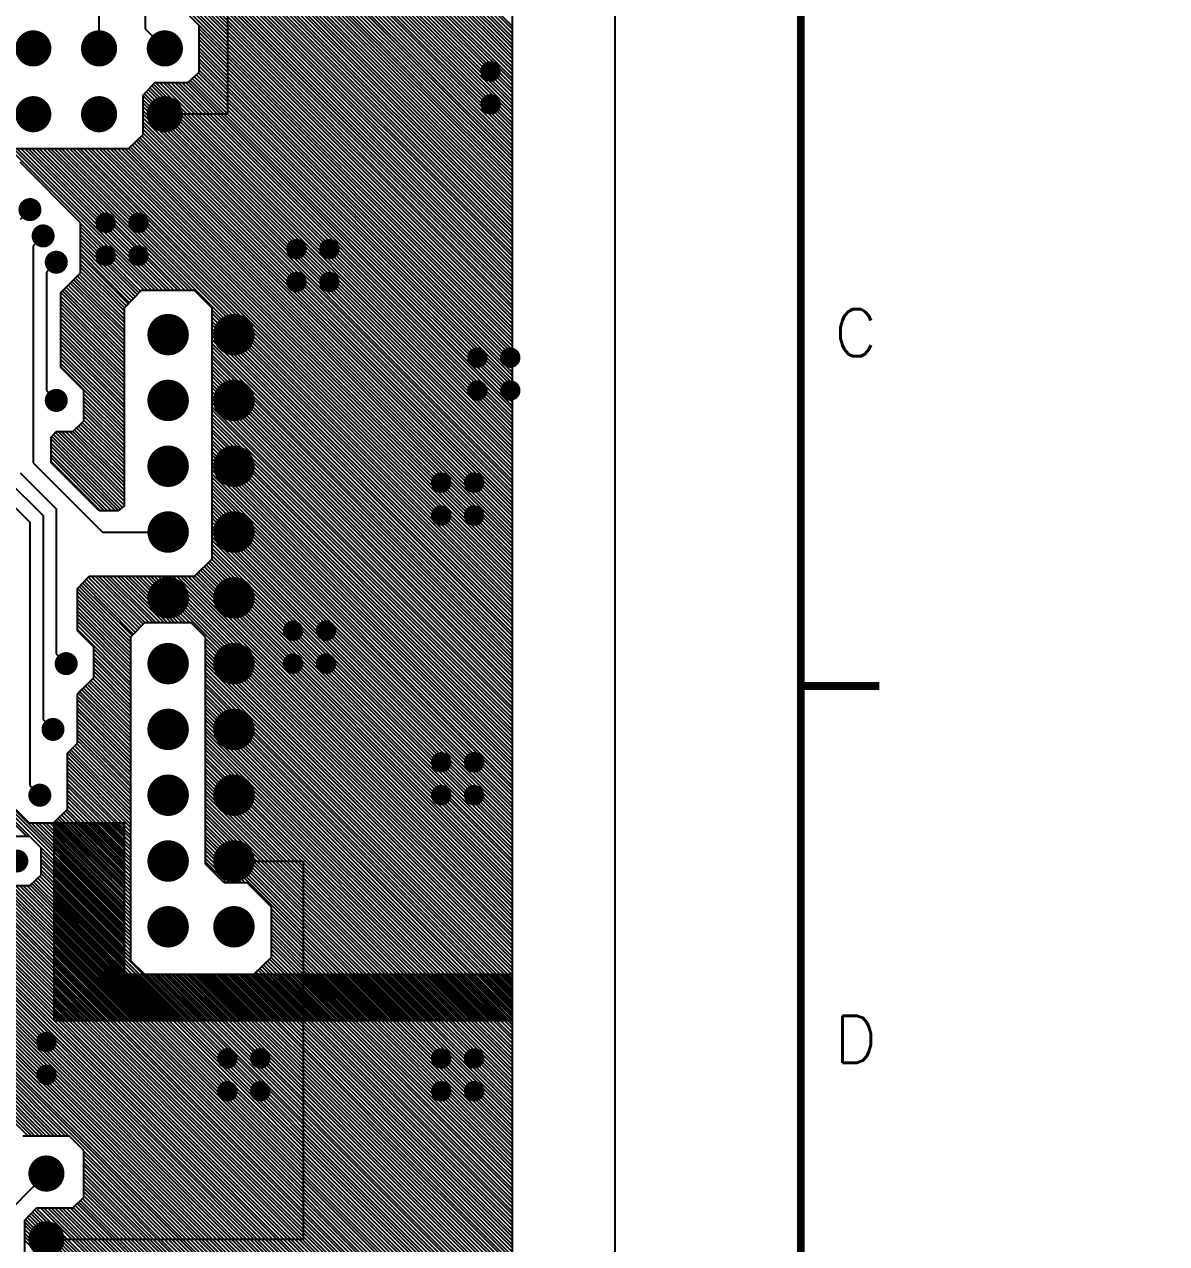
# Model space of a CAD drawing. Extents: x 295 to 953, y 10 to 290.
# Drawn here: x 832.5 to 905.3, y 114.5 to 192.1 of the extents above; entities that cross this region are included whole.
import ezdxf
from ezdxf.enums import TextEntityAlignment as Align

# ---------------------------------------------------------------- set-up
doc = ezdxf.new("R2010")
doc.units = 0
doc.header["$LTSCALE"] = 5
doc.header["$MEASUREMENT"] = 0
doc.layers.get('0').update_dxf_attribs({"linetype": 'CONTINUOUS', "lineweight": 25})
doc.layers.add('6', color=6, linetype='CONTINUOUS', lineweight=13)
for name, color, linetype in [('ART02_PHO', 2, 'CONTINUOUS'), ('문자', 4, 'CONTINUOUS'), ('테두리', 3, 'CONTINUOUS')]:
    doc.layers.add(name, color=color, linetype=linetype)
doc.styles.get("Standard").update_dxf_attribs({"font": 'simplex.shx'})
doc.styles.add('굴림체', font='')
doc.styles.get('굴림체').set_extended_font_data('GulimChe')

# ---------------------------------------------------------------- blocks, each defined once
blk = doc.blocks.new('C')
at = {"layer": '테두리'}
blk.add_line((405, 285), (405, 15), dxfattribs=at)
at = {"layer": '테두리', "const_width": 0.5}
for points in [[(15, 285), (15, 15), (405, 15), (405, 285), (15, 285)], [(410, 150), (405, 150)]]:
    blk.add_lwpolyline(points, dxfattribs=at)
at = {"layer": '문자'}
for s, p in [('C', (408.5, 172.5)), ('D', (408.5, 127.5))]:
    blk.add_text(s, height=3, dxfattribs=at).set_placement(p, align=Align.MIDDLE)

msp = doc.modelspace()

# ---------------------------------------------------------------- linework, layer by layer
for points, const_width in [([(833.664, 190.613, -1), (832.512, 190.613, -1)], 1.153), ([(837.855, 190.613, -1), (836.703, 190.613, -1)], 1.153), ([(842.046, 190.613, -1), (840.894, 190.613, -1)], 1.153), ([(862.54, 189.146, -1), (861.891, 189.146, -1)], 0.65), ([(833.664, 186.422, -1), (832.512, 186.422, -1)], 1.153), ([(837.855, 186.422, -1), (836.703, 186.422, -1)], 1.153), ([(842.046, 186.422, -1), (840.894, 186.422, -1)], 1.153), ([(862.54, 187.051, -1), (861.891, 187.051, -1)], 0.65), ([(833.245, 180.345, -1), (832.512, 180.345, -1)], 0.733), ([(834.083, 178.669, -1), (833.35, 178.669, -1)], 0.733), ([(838.023, 179.507, -1), (837.373, 179.507, -1)], 0.65), ([(840.118, 179.507, -1), (839.469, 179.507, -1)], 0.65), ([(838.023, 177.412, -1), (837.373, 177.412, -1)], 0.65), ([(840.118, 177.412, -1), (839.469, 177.412, -1)], 0.65), ([(850.177, 177.831, -1), (849.527, 177.831, -1)], 0.65), ([(852.272, 177.831, -1), (851.623, 177.831, -1)], 0.65), ([(834.922, 176.992, -1), (834.188, 176.992, -1)], 0.733), ([(850.177, 175.735, -1), (849.527, 175.735, -1)], 0.65), ([(852.272, 175.735, -1), (851.623, 175.735, -1)], 0.65), ([(842.34, 172.382, -1), (841.019, 172.382, -1)], 1.32), ([(846.531, 172.382, -1), (845.21, 172.382, -1)], 1.32), ([(861.702, 170.915, -1), (861.052, 170.915, -1)], 0.65), ([(863.798, 170.915, -1), (863.148, 170.915, -1)], 0.65), ([(842.34, 168.191, -1), (841.019, 168.191, -1)], 1.32), ([(846.531, 168.191, -1), (845.21, 168.191, -1)], 1.32), ([(861.702, 168.82, -1), (861.052, 168.82, -1)], 0.65), ([(863.798, 168.82, -1), (863.148, 168.82, -1)], 0.65), ([(834.922, 168.191, -1), (834.188, 168.191, -1)], 0.733), ([(842.34, 164, -1), (841.019, 164, -1)], 1.32), ([(846.531, 164, -1), (845.21, 164, -1)], 1.32), ([(859.397, 162.953, -1), (858.747, 162.953, -1)], 0.65), ([(861.493, 162.953, -1), (860.843, 162.953, -1)], 0.65), ([(842.34, 159.809, -1), (841.019, 159.809, -1)], 1.32), ([(846.531, 159.809, -1), (845.21, 159.809, -1)], 1.32), ([(859.397, 160.857, -1), (858.747, 160.857, -1)], 0.65), ([(861.493, 160.857, -1), (860.843, 160.857, -1)], 0.65), ([(842.34, 155.618, -1), (841.019, 155.618, -1)], 1.32), ([(846.531, 155.618, -1), (845.21, 155.618, -1)], 1.32), ([(849.967, 153.523, -1), (849.318, 153.523, -1)], 0.65), ([(852.063, 153.523, -1), (851.413, 153.523, -1)], 0.65), ([(842.34, 151.427, -1), (841.019, 151.427, -1)], 1.32), ([(846.531, 151.427, -1), (845.21, 151.427, -1)], 1.32), ([(835.55, 151.427, -1), (834.817, 151.427, -1)], 0.733), ([(849.967, 151.427, -1), (849.318, 151.427, -1)], 0.65), ([(852.063, 151.427, -1), (851.413, 151.427, -1)], 0.65), ([(842.34, 147.236, -1), (841.019, 147.236, -1)], 1.32), ([(846.531, 147.236, -1), (845.21, 147.236, -1)], 1.32), ([(834.712, 147.236, -1), (833.979, 147.236, -1)], 0.733), ([(859.397, 145.141, -1), (858.747, 145.141, -1)], 0.65), ([(861.493, 145.141, -1), (860.843, 145.141, -1)], 0.65), ([(833.874, 143.045, -1), (833.14, 143.045, -1)], 0.733), ([(842.34, 143.045, -1), (841.019, 143.045, -1)], 1.32), ([(846.531, 143.045, -1), (845.21, 143.045, -1)], 1.32), ([(859.397, 143.045, -1), (858.747, 143.045, -1)], 0.65), ([(861.493, 143.045, -1), (860.843, 143.045, -1)], 0.65), ([(842.34, 138.854, -1), (841.019, 138.854, -1)], 1.32), ([(846.531, 138.854, -1), (845.21, 138.854, -1)], 1.32), ([(832.407, 138.854, -1), (831.674, 138.854, -1)], 0.733), ([(842.34, 134.663, -1), (841.019, 134.663, -1)], 1.32), ([(846.531, 134.663, -1), (845.21, 134.663, -1)], 1.32), ([(834.251, 127.329, -1), (833.601, 127.329, -1)], 0.65), ([(845.776, 126.281, -1), (845.127, 126.281, -1)], 0.65), ([(847.872, 126.281, -1), (847.222, 126.281, -1)], 0.65), ([(859.397, 126.281, -1), (858.747, 126.281, -1)], 0.65), ([(861.493, 126.281, -1), (860.843, 126.281, -1)], 0.65), ([(834.251, 125.234, -1), (833.601, 125.234, -1)], 0.65), ([(845.776, 124.186, -1), (845.127, 124.186, -1)], 0.65), ([(847.872, 124.186, -1), (847.222, 124.186, -1)], 0.65), ([(859.397, 124.186, -1), (858.747, 124.186, -1)], 0.65), ([(861.493, 124.186, -1), (860.843, 124.186, -1)], 0.65), ([(834.502, 118.947, -1), (833.35, 118.947, -1)], 1.153), ([(834.502, 114.756, -1), (833.35, 114.756, -1)], 1.153)]:
    msp.add_lwpolyline(points, format="xyb", close=True, dxfattribs=dict(const_width=const_width))
at = {"layer": 'ART02_PHO', "color": 7}
for p, q in [((870.136, 231.853), (870.136, 103.147)), ((863.599, 228.919), (863.599, 128.67)), ((840.213, 202.977), (840.213, 191.87)), ((863.599, 179.717), (841.386, 201.929)), ((863.599, 179.968), (841.512, 202.055)), ((863.599, 180.22), (841.596, 202.18)), ((863.599, 179.507), (841.344, 201.761)), ((863.599, 179.256), (841.344, 201.51)), ((863.599, 179.004), (841.344, 201.258)), ((863.599, 178.795), (841.344, 201.049)), ((863.599, 178.543), (841.344, 200.797)), ((863.599, 178.292), (841.344, 200.546)), ((863.599, 191.577), (854.755, 200.42)), ((863.599, 191.829), (854.881, 200.546)), ((863.599, 192.038), (854.965, 200.672)), ((863.599, 178.082), (841.344, 200.336)), ((863.599, 177.831), (841.344, 200.085)), ((863.599, 177.579), (841.344, 199.833)), ((863.599, 177.37), (841.344, 199.624)), ((863.599, 190.152), (854.043, 199.708)), ((863.599, 190.404), (854.169, 199.833)), ((863.599, 190.655), (854.253, 199.959)), ((863.599, 190.865), (854.378, 200.043)), ((863.599, 191.116), (854.504, 200.169)), ((863.599, 191.326), (854.63, 200.294)), ((863.599, 177.118), (841.344, 199.372)), ((863.599, 176.867), (841.344, 199.121)), ((863.599, 176.657), (841.344, 198.911)), ((863.599, 188.518), (853.205, 198.869)), ((863.599, 188.727), (853.331, 198.995)), ((863.599, 188.979), (853.456, 199.121)), ((863.599, 189.23), (853.54, 199.247)), ((863.599, 189.44), (853.666, 199.372)), ((863.599, 189.691), (853.792, 199.456)), ((863.599, 189.943), (853.917, 199.582)), ((863.599, 176.406), (841.344, 198.66)), ((863.599, 176.154), (841.344, 198.408)), ((863.599, 175.945), (841.344, 198.199)), ((863.599, 186.841), (852.367, 198.031)), ((863.599, 187.093), (852.492, 198.157)), ((863.599, 187.302), (852.618, 198.283)), ((863.599, 187.554), (852.744, 198.408)), ((863.599, 187.805), (852.828, 198.534)), ((863.599, 188.015), (852.953, 198.66)), ((863.599, 188.266), (853.079, 198.744)), ((863.599, 175.693), (841.344, 197.947)), ((863.599, 175.442), (841.344, 197.696)), ((863.599, 175.232), (841.344, 197.486)), ((863.599, 185.416), (851.654, 197.319)), ((863.599, 185.668), (851.78, 197.445)), ((863.599, 185.877), (851.906, 197.57)), ((863.599, 186.129), (852.031, 197.696)), ((863.599, 186.38), (852.115, 197.822)), ((863.599, 186.59), (852.241, 197.947)), ((863.599, 174.981), (841.344, 197.235)), ((863.599, 174.771), (841.344, 197.025)), ((863.599, 174.52), (841.344, 196.774)), ((863.599, 174.268), (841.344, 196.523)), ((845.451, 197.109), (845.451, 186.422)), ((863.599, 183.74), (850.816, 196.523)), ((863.599, 183.991), (850.942, 196.606)), ((863.599, 184.243), (851.067, 196.732)), ((863.599, 184.452), (851.193, 196.858)), ((863.599, 184.704), (851.319, 196.984)), ((863.599, 184.955), (851.445, 197.109)), ((863.599, 185.165), (851.528, 197.235)), ((863.599, 174.059), (841.344, 196.313)), ((863.599, 173.807), (841.344, 196.061)), ((863.599, 173.556), (841.344, 195.81)), ((863.599, 182.357), (850.103, 195.81)), ((863.599, 182.566), (850.229, 195.894)), ((863.599, 182.818), (850.355, 196.02)), ((863.599, 183.069), (850.481, 196.145)), ((863.599, 183.279), (850.606, 196.271)), ((863.599, 183.53), (850.732, 196.397)), ((863.599, 173.346), (841.344, 195.6)), ((863.599, 173.095), (841.344, 195.349)), ((863.599, 172.843), (841.344, 195.098)), ((863.599, 180.429), (848.469, 195.559)), ((863.599, 180.681), (848.72, 195.559)), ((863.599, 180.932), (848.93, 195.559)), ((863.599, 181.142), (849.181, 195.559)), ((863.599, 181.393), (849.433, 195.559)), ((863.599, 181.644), (849.642, 195.559)), ((863.599, 181.854), (849.894, 195.559)), ((863.599, 182.105), (850.02, 195.684)), ((863.599, 172.634), (841.344, 194.888)), ((863.599, 172.382), (841.344, 194.637)), ((843.649, 192.08), (841.344, 194.385)), ((837.279, 190.613), (837.279, 192.709)), ((840.213, 191.87), (841.47, 190.613)), ((863.599, 172.131), (843.649, 192.08)), ((843.649, 189.104), (843.649, 192.08)), ((863.599, 171.921), (843.649, 191.87)), ((863.599, 171.67), (843.649, 191.619)), ((863.599, 171.418), (843.649, 191.368)), ((863.599, 171.209), (843.649, 191.158)), ((863.599, 170.957), (843.649, 190.907)), ((863.599, 170.706), (843.649, 190.655)), ((863.599, 170.496), (843.649, 190.446)), ((863.599, 170.245), (843.649, 190.194)), ((863.599, 169.993), (843.649, 189.943)), ((863.599, 169.784), (843.649, 189.733)), ((842.937, 188.434), (843.649, 189.104)), ((863.599, 168.569), (843.356, 188.811)), ((863.599, 168.82), (843.482, 188.937)), ((863.599, 169.071), (843.607, 189.063)), ((863.599, 169.532), (843.649, 189.482)), ((863.599, 169.281), (843.649, 189.23)), ((840.087, 187.638), (840.841, 188.434)), ((863.599, 164.797), (840.422, 187.973)), ((863.599, 165.048), (840.506, 188.099)), ((863.599, 165.258), (840.632, 188.224)), ((863.599, 165.509), (840.758, 188.308)), ((840.841, 188.434), (842.937, 188.434)), ((863.599, 165.761), (840.883, 188.434)), ((863.599, 165.97), (841.135, 188.434)), ((863.599, 166.222), (841.386, 188.434)), ((863.599, 166.473), (841.596, 188.434)), ((863.599, 166.683), (841.847, 188.434)), ((863.599, 166.934), (842.099, 188.434)), ((863.599, 167.144), (842.308, 188.434)), ((863.599, 167.395), (842.56, 188.434)), ((863.599, 167.647), (842.811, 188.434)), ((863.599, 167.856), (842.979, 188.476)), ((863.599, 168.108), (843.105, 188.56)), ((863.599, 168.359), (843.23, 188.685)), ((840.087, 185.123), (840.087, 187.638)), ((863.599, 164.084), (840.087, 187.596)), ((863.599, 163.833), (840.087, 187.344)), ((863.599, 164.336), (840.171, 187.721)), ((863.599, 164.545), (840.297, 187.847)), ((828.478, 186.422), (833.088, 186.422)), ((863.599, 163.623), (840.087, 187.135)), ((863.599, 163.372), (840.087, 186.883)), ((863.599, 163.12), (840.087, 186.632)), ((863.599, 162.911), (840.087, 186.422)), ((845.451, 186.422), (841.47, 186.422)), ((863.599, 162.659), (840.087, 186.171)), ((863.599, 162.408), (840.087, 185.919)), ((863.599, 162.198), (840.087, 185.71)), ((839.165, 184.243), (840.087, 185.123)), ((863.599, 160.983), (839.752, 184.83)), ((863.599, 161.234), (839.877, 184.913)), ((863.599, 161.486), (840.003, 185.039)), ((863.599, 161.947), (840.087, 185.458)), ((863.599, 161.695), (840.087, 185.207)), ((827.64, 184.243), (839.165, 184.243)), ((840.632, 175.19), (831.579, 184.243)), ((840.883, 175.19), (831.831, 184.243)), ((841.093, 175.19), (832.04, 184.243)), ((841.344, 175.19), (832.292, 184.243)), ((841.596, 175.19), (832.543, 184.243)), ((841.805, 175.19), (832.753, 184.243)), ((842.057, 175.19), (833.004, 184.243)), ((842.308, 175.19), (833.256, 184.243)), ((842.518, 175.19), (833.465, 184.243)), ((842.769, 175.19), (833.717, 184.243)), ((843.021, 175.19), (833.968, 184.243)), ((843.23, 175.19), (834.178, 184.243)), ((863.599, 155.074), (834.429, 184.243)), ((863.599, 155.325), (834.681, 184.243)), ((863.599, 155.535), (834.89, 184.243)), ((863.599, 155.786), (835.142, 184.243)), ((863.599, 156.037), (835.393, 184.243)), ((863.599, 156.247), (835.603, 184.243)), ((863.599, 156.498), (835.854, 184.243)), ((863.599, 156.75), (836.064, 184.243)), ((863.599, 156.959), (836.315, 184.243)), ((863.599, 157.211), (836.567, 184.243)), ((863.599, 157.462), (836.776, 184.243)), ((863.599, 157.672), (837.028, 184.243)), ((863.599, 157.923), (837.279, 184.243)), ((863.599, 158.175), (837.489, 184.243)), ((863.599, 158.384), (837.74, 184.243)), ((863.599, 158.636), (837.991, 184.243)), ((863.599, 158.887), (838.201, 184.243)), ((863.599, 159.097), (838.453, 184.243)), ((863.599, 159.348), (838.704, 184.243)), ((863.599, 159.558), (838.914, 184.243)), ((863.599, 159.809), (839.165, 184.243)), ((863.599, 160.061), (839.291, 184.327)), ((863.599, 160.27), (839.416, 184.452)), ((863.599, 160.522), (839.542, 184.578)), ((863.599, 160.773), (839.668, 184.704)), ((836.106, 179.507), (832.25, 183.363)), ((832.878, 180.345), (832.25, 179.717)), ((836.106, 176.322), (836.106, 179.507)), ((840.38, 175.19), (836.106, 179.465)), ((833.717, 178.669), (833.088, 178.04)), ((840.171, 175.19), (836.106, 179.256)), ((839.919, 175.148), (836.106, 179.004)), ((839.836, 175.023), (836.106, 178.753)), ((833.088, 178.04), (833.088, 164.21)), ((839.71, 174.939), (836.106, 178.543)), ((839.584, 174.813), (836.106, 178.292)), ((839.458, 174.687), (836.106, 178.082)), ((839.333, 174.562), (836.106, 177.831)), ((839.207, 174.436), (836.106, 177.579)), ((839.123, 174.352), (836.106, 177.37)), ((838.997, 174.226), (836.106, 177.118)), ((834.555, 176.992), (833.926, 176.364)), ((833.926, 176.364), (833.926, 168.82)), ((834.848, 175.065), (836.106, 176.322)), ((838.872, 174.101), (836.106, 176.867)), ((838.872, 173.891), (836.106, 176.657)), ((838.872, 173.64), (836.106, 176.406)), ((838.872, 171.963), (835.309, 175.526)), ((838.872, 172.215), (835.435, 175.651)), ((838.872, 172.466), (835.519, 175.777)), ((838.872, 172.676), (835.645, 175.903)), ((838.872, 172.927), (835.77, 175.987)), ((838.872, 173.179), (835.896, 176.112)), ((838.872, 173.388), (836.022, 176.238)), ((838.872, 171.041), (834.848, 175.065)), ((834.848, 170.287), (834.848, 175.065)), ((838.872, 170.79), (834.848, 174.813)), ((838.872, 171.251), (834.932, 175.19)), ((838.872, 171.502), (835.058, 175.274)), ((838.872, 171.754), (835.184, 175.4)), ((839.961, 175.19), (838.872, 174.059)), ((843.356, 175.19), (839.961, 175.19)), ((844.488, 174.059), (843.356, 175.19)), ((838.872, 170.538), (834.848, 174.562)), ((838.872, 170.329), (834.848, 174.352)), ((838.872, 170.077), (834.848, 174.101)), ((838.872, 174.059), (838.872, 161.486)), ((844.488, 158.091), (844.488, 174.059)), ((838.872, 169.826), (834.848, 173.849)), ((838.872, 169.616), (834.848, 173.64)), ((838.872, 169.365), (834.848, 173.388)), ((863.599, 154.822), (844.488, 173.933)), ((863.599, 154.613), (844.488, 173.723)), ((863.599, 154.361), (844.488, 173.472)), ((863.599, 154.11), (844.488, 173.221)), ((838.872, 169.113), (834.848, 173.137)), ((838.872, 168.904), (834.848, 172.927)), ((838.872, 168.652), (834.848, 172.676)), ((838.872, 168.401), (834.848, 172.424)), ((863.599, 153.9), (844.488, 173.011)), ((863.599, 153.649), (844.488, 172.76)), ((863.599, 153.397), (844.488, 172.508)), ((838.872, 168.191), (834.848, 172.215)), ((838.872, 167.94), (834.848, 171.963)), ((838.872, 167.73), (834.848, 171.754)), ((863.599, 153.188), (844.488, 172.299)), ((863.599, 152.936), (844.488, 172.047)), ((863.599, 152.685), (844.488, 171.796)), ((838.872, 167.479), (834.848, 171.502)), ((838.872, 167.227), (834.848, 171.251)), ((838.872, 167.018), (834.848, 171.041)), ((863.599, 152.475), (844.488, 171.586)), ((863.599, 152.224), (844.488, 171.335)), ((863.599, 151.972), (844.488, 171.083)), ((863.599, 151.763), (844.488, 170.874)), ((838.872, 166.766), (834.848, 170.79)), ((838.872, 166.515), (834.848, 170.538)), ((838.872, 166.305), (834.848, 170.329)), ((836.315, 168.82), (834.848, 170.287)), ((863.599, 151.511), (844.488, 170.622)), ((863.599, 151.26), (844.488, 170.371)), ((863.599, 151.05), (844.488, 170.161)), ((863.599, 150.799), (844.488, 169.91)), ((863.599, 150.589), (844.488, 169.7)), ((863.599, 150.338), (844.488, 169.449)), ((833.926, 168.82), (834.555, 168.191)), ((836.315, 166.892), (836.315, 168.82)), ((838.872, 166.054), (836.315, 168.61)), ((863.599, 150.086), (844.488, 169.197)), ((863.599, 149.877), (844.488, 168.988)), ((863.599, 149.625), (844.488, 168.736)), ((855.217, 104.782), (792.1, 167.94)), ((838.872, 165.802), (836.315, 168.359)), ((838.872, 165.593), (836.315, 168.149)), ((838.872, 165.341), (836.315, 167.898)), ((863.599, 149.374), (844.488, 168.485)), ((863.599, 149.164), (844.488, 168.275)), ((863.599, 148.913), (844.488, 168.024)), ((863.599, 148.661), (844.488, 167.772)), ((855.007, 104.782), (792.1, 167.688)), ((854.755, 104.782), (792.1, 167.437)), ((854.504, 104.782), (792.1, 167.227)), ((854.294, 104.782), (792.1, 166.976)), ((838.872, 165.09), (836.315, 167.647)), ((838.872, 164.88), (836.315, 167.437)), ((838.872, 164.629), (836.315, 167.186)), ((863.599, 148.452), (844.488, 167.563)), ((863.599, 148.2), (844.488, 167.311)), ((863.599, 147.949), (844.488, 167.06)), ((854.043, 104.782), (792.1, 166.724)), ((853.792, 104.782), (792.1, 166.515)), ((853.582, 104.782), (792.1, 166.263)), ((834.22, 165.844), (834.555, 166.222)), ((834.555, 166.222), (835.603, 166.222)), ((838.872, 162.031), (834.681, 166.222)), ((838.872, 162.24), (834.89, 166.222)), ((838.872, 162.492), (835.142, 166.222)), ((838.872, 162.743), (835.393, 166.222)), ((835.603, 166.222), (836.315, 166.892)), ((838.872, 162.953), (835.603, 166.222)), ((838.872, 163.204), (835.728, 166.305)), ((838.872, 163.456), (835.854, 166.431)), ((838.872, 163.665), (835.98, 166.557)), ((838.872, 163.917), (836.106, 166.683)), ((838.872, 164.168), (836.189, 166.808)), ((838.872, 164.378), (836.315, 166.934)), ((863.599, 147.739), (844.488, 166.85)), ((863.599, 147.488), (844.488, 166.599)), ((863.599, 147.236), (844.488, 166.347)), ((853.456, 104.656), (792.1, 166.012)), ((834.22, 164.21), (834.22, 165.844)), ((838.62, 161.276), (834.22, 165.719)), ((838.536, 161.15), (834.22, 165.467)), ((838.746, 161.402), (834.262, 165.886)), ((838.872, 161.528), (834.387, 166.012)), ((838.872, 161.779), (834.513, 166.138)), ((863.599, 147.027), (844.488, 166.138)), ((863.599, 146.775), (844.488, 165.886)), ((863.599, 146.524), (844.488, 165.635)), ((863.599, 146.314), (844.488, 165.425)), ((853.331, 104.53), (792.729, 165.174)), ((853.205, 104.404), (792.729, 164.922)), ((853.079, 104.279), (792.729, 164.671)), ((838.327, 161.15), (834.22, 165.258)), ((838.075, 161.15), (834.22, 165.006)), ((837.824, 161.15), (834.22, 164.755)), ((863.599, 146.063), (844.488, 165.174)), ((863.599, 145.811), (844.488, 164.922)), ((863.599, 145.602), (844.488, 164.713)), ((833.088, 164.21), (837.489, 159.809)), ((837.614, 161.15), (834.22, 164.545)), ((837.363, 161.15), (834.22, 164.294)), ((837.279, 161.15), (834.22, 164.21)), ((863.599, 145.35), (844.488, 164.461)), ((863.599, 145.099), (844.488, 164.21)), ((863.599, 144.889), (844.488, 164)), ((831.412, 163.162), (833.717, 160.857)), ((832.25, 163.581), (834.555, 161.276)), ((863.599, 144.638), (844.488, 163.749)), ((863.599, 144.386), (844.488, 163.497)), ((863.599, 144.177), (844.488, 163.288)), ((852.995, 104.195), (794.196, 162.995)), ((852.87, 104.069), (794.196, 162.743)), ((835.351, 121.336), (794.196, 162.492)), ((830.573, 162.743), (832.878, 160.438)), ((863.599, 143.925), (844.488, 163.036)), ((863.599, 143.674), (844.488, 162.785)), ((863.599, 143.464), (844.488, 162.575)), ((863.599, 143.213), (844.488, 162.324)), ((835.142, 121.336), (794.196, 162.282)), ((834.89, 121.336), (794.196, 162.031)), ((834.639, 121.336), (794.196, 161.779)), ((834.429, 121.336), (794.196, 161.57)), ((863.599, 143.003), (844.488, 162.114)), ((863.599, 142.752), (844.488, 161.863)), ((863.599, 142.501), (844.488, 161.611)), ((834.178, 121.336), (794.196, 161.318)), ((833.926, 121.336), (794.196, 161.067)), ((833.717, 121.336), (794.196, 160.857)), ((833.717, 160.857), (833.717, 147.865)), ((834.555, 161.276), (834.555, 152.056)), ((838.494, 161.15), (837.279, 161.15)), ((838.872, 161.486), (838.494, 161.15)), ((863.599, 142.291), (844.488, 161.402)), ((863.599, 142.04), (844.488, 161.15)), ((863.599, 141.788), (844.488, 160.899)), ((833.465, 121.336), (794.196, 160.606)), ((833.214, 121.336), (794.196, 160.354)), ((833.004, 121.336), (794.196, 160.145)), ((832.878, 160.438), (832.878, 143.674)), ((863.599, 141.578), (844.488, 160.689)), ((863.599, 141.327), (844.488, 160.438)), ((863.599, 141.076), (844.488, 160.187)), ((832.753, 121.336), (794.196, 159.893)), ((837.489, 159.809), (841.68, 159.809)), ((863.599, 140.866), (844.488, 159.977)), ((863.599, 140.615), (844.488, 159.726)), ((863.599, 140.363), (844.488, 159.474)), ((863.599, 140.154), (844.488, 159.265)), ((863.599, 139.902), (844.488, 159.013)), ((863.599, 139.651), (844.488, 158.762)), ((863.599, 139.441), (844.488, 158.552)), ((838.872, 135.124), (815.779, 158.217)), ((838.872, 134.915), (815.779, 158.007)), ((838.872, 134.663), (815.779, 157.756)), ((843.356, 157.001), (844.488, 158.091)), ((863.599, 138.226), (844.11, 157.714)), ((863.599, 138.477), (844.236, 157.84)), ((863.599, 138.729), (844.32, 157.965)), ((863.599, 138.938), (844.446, 158.091)), ((863.599, 139.19), (844.488, 158.301)), ((832.878, 140.405), (815.779, 157.504)), ((832.669, 140.405), (815.779, 157.295)), ((835.896, 156.205), (836.65, 157.001)), ((839.836, 153.69), (836.608, 156.918)), ((836.65, 157.001), (843.356, 157.001)), ((839.961, 153.816), (836.776, 157.001)), ((840.087, 153.942), (837.028, 157.001)), ((840.213, 154.026), (837.237, 157.001)), ((840.464, 154.026), (837.489, 157.001)), ((840.716, 154.026), (837.74, 157.001)), ((840.925, 154.026), (837.95, 157.001)), ((841.177, 154.026), (838.201, 157.001)), ((841.428, 154.026), (838.453, 157.001)), ((841.638, 154.026), (838.662, 157.001)), ((841.889, 154.026), (838.914, 157.001)), ((842.099, 154.026), (839.123, 157.001)), ((842.35, 154.026), (839.375, 157.001)), ((842.602, 154.026), (839.626, 157.001)), ((842.811, 154.026), (839.836, 157.001)), ((843.063, 154.026), (840.087, 157.001)), ((863.599, 133.741), (840.338, 157.001)), ((863.599, 133.993), (840.548, 157.001)), ((863.599, 134.202), (840.799, 157.001)), ((863.599, 134.454), (841.051, 157.001)), ((863.599, 134.705), (841.26, 157.001)), ((863.599, 134.915), (841.512, 157.001)), ((863.599, 135.166), (841.763, 157.001)), ((863.599, 135.376), (841.973, 157.001)), ((863.599, 135.627), (842.224, 157.001)), ((863.599, 135.879), (842.476, 157.001)), ((863.599, 136.088), (842.685, 157.001)), ((863.599, 136.34), (842.937, 157.001)), ((863.599, 136.591), (843.188, 157.001)), ((863.599, 136.801), (843.398, 157.001)), ((863.599, 137.052), (843.524, 157.127)), ((863.599, 137.304), (843.607, 157.253)), ((863.599, 137.513), (843.733, 157.379)), ((863.599, 137.765), (843.859, 157.462)), ((863.599, 138.016), (843.985, 157.588)), ((839.291, 152.81), (835.896, 156.205)), ((835.896, 153.523), (835.896, 156.205)), ((839.291, 153.062), (836.022, 156.331)), ((839.375, 153.229), (836.106, 156.457)), ((839.458, 153.313), (836.231, 156.582)), ((839.584, 153.439), (836.357, 156.666)), ((839.71, 153.565), (836.483, 156.792)), ((839.291, 152.601), (835.896, 155.996)), ((839.291, 152.349), (835.896, 155.744)), ((839.291, 152.098), (835.896, 155.493)), ((839.291, 151.888), (835.896, 155.283)), ((839.291, 151.637), (835.896, 155.032)), ((839.291, 151.385), (835.896, 154.78)), ((839.291, 151.176), (835.896, 154.571)), ((839.291, 150.924), (835.896, 154.319)), ((839.291, 150.715), (835.896, 154.11)), ((839.291, 150.463), (835.896, 153.858)), ((840.171, 154.026), (839.291, 153.104)), ((843.146, 154.026), (840.171, 154.026)), ((844.068, 153.104), (843.146, 154.026)), ((839.291, 150.212), (835.896, 153.607)), ((836.944, 152.475), (835.896, 153.523)), ((839.291, 153.104), (839.291, 132.526)), ((844.068, 138.645), (844.068, 153.104)), ((863.599, 133.49), (844.068, 153.02)), ((836.944, 150.547), (836.944, 152.475)), ((839.291, 150.002), (836.944, 152.349)), ((863.599, 133.28), (844.068, 152.81)), ((863.599, 133.029), (844.068, 152.559)), ((863.599, 132.777), (844.068, 152.307)), ((834.555, 152.056), (835.184, 151.427)), ((839.291, 149.751), (836.944, 152.098)), ((839.291, 149.499), (836.944, 151.846)), ((839.291, 149.29), (836.944, 151.637)), ((863.599, 132.568), (844.068, 152.098)), ((863.599, 132.316), (844.068, 151.846)), ((863.599, 132.065), (844.068, 151.595)), ((839.291, 149.038), (836.944, 151.385)), ((839.291, 148.787), (836.944, 151.134)), ((839.291, 148.577), (836.944, 150.924)), ((839.291, 148.326), (836.944, 150.673)), ((863.599, 131.855), (844.068, 151.385)), ((863.599, 131.604), (844.068, 151.134)), ((863.599, 131.352), (844.068, 150.883)), ((863.599, 131.143), (844.068, 150.673)), ((835.896, 149.499), (836.944, 150.547)), ((839.291, 147.153), (836.399, 150.002)), ((839.291, 147.362), (836.525, 150.128)), ((839.291, 147.614), (836.65, 150.254)), ((839.291, 147.865), (836.734, 150.38)), ((839.291, 148.075), (836.86, 150.505)), ((863.599, 130.891), (844.068, 150.422)), ((863.599, 130.64), (844.068, 150.17)), ((863.599, 130.43), (844.068, 149.96)), ((835.896, 146.356), (835.896, 149.499)), ((839.291, 145.937), (835.896, 149.332)), ((839.291, 145.728), (835.896, 149.122)), ((839.291, 146.189), (835.938, 149.541)), ((839.291, 146.44), (836.022, 149.667)), ((839.291, 146.65), (836.147, 149.793)), ((839.291, 146.901), (836.273, 149.877)), ((863.599, 130.179), (844.068, 149.709)), ((863.599, 129.928), (844.068, 149.458)), ((863.599, 129.718), (844.068, 149.248)), ((839.291, 145.476), (835.896, 148.871)), ((839.291, 145.225), (835.896, 148.619)), ((839.291, 145.015), (835.896, 148.41)), ((863.599, 129.467), (844.068, 148.997)), ((863.599, 129.215), (844.068, 148.745)), ((863.599, 129.005), (844.068, 148.536)), ((833.717, 147.865), (834.345, 147.236)), ((839.291, 144.764), (835.896, 148.158)), ((839.291, 144.512), (835.896, 147.907)), ((839.291, 144.303), (835.896, 147.697)), ((863.599, 128.754), (844.068, 148.284)), ((863.431, 128.67), (844.068, 148.033)), ((863.221, 128.67), (844.068, 147.823)), ((862.97, 128.67), (844.068, 147.572)), ((839.291, 144.051), (835.896, 147.446)), ((839.291, 143.8), (835.896, 147.194)), ((839.291, 143.59), (835.896, 146.985)), ((862.718, 128.67), (844.068, 147.32)), ((862.509, 128.67), (844.068, 147.111)), ((862.257, 128.67), (844.068, 146.859)), ((835.267, 145.728), (835.896, 146.356)), ((839.291, 142.417), (835.603, 146.063)), ((839.291, 142.626), (835.728, 146.189)), ((839.291, 142.878), (835.854, 146.314)), ((839.291, 143.339), (835.896, 146.733)), ((839.291, 143.129), (835.896, 146.524)), ((862.006, 128.67), (844.068, 146.608)), ((861.796, 128.67), (844.068, 146.398)), ((861.545, 128.67), (844.068, 146.147)), ((839.291, 141.704), (835.267, 145.728)), ((835.267, 142.165), (835.267, 145.728)), ((839.291, 141.453), (835.267, 145.476)), ((839.291, 141.201), (835.267, 145.225)), ((839.291, 141.914), (835.351, 145.853)), ((839.291, 142.165), (835.477, 145.937)), ((861.293, 128.67), (844.068, 145.937)), ((861.084, 128.67), (844.068, 145.686)), ((860.832, 128.67), (844.068, 145.434)), ((860.581, 128.67), (844.068, 145.225)), ((839.291, 140.992), (835.267, 145.015)), ((839.291, 140.74), (835.267, 144.764)), ((839.291, 140.489), (835.267, 144.512)), ((860.371, 128.67), (844.068, 144.973)), ((860.12, 128.67), (844.068, 144.722)), ((859.869, 128.67), (844.068, 144.512)), ((832.878, 143.674), (833.507, 143.045)), ((839.291, 140.279), (835.267, 144.303)), ((839.291, 140.028), (835.267, 144.051)), ((839.291, 139.776), (835.267, 143.8)), ((859.659, 128.67), (844.068, 144.261)), ((859.408, 128.67), (844.068, 144.009)), ((859.198, 128.67), (844.068, 143.8)), ((839.291, 139.567), (835.267, 143.59)), ((839.291, 139.315), (835.267, 143.339)), ((839.291, 139.064), (835.267, 143.087)), ((858.946, 128.67), (844.068, 143.548)), ((858.695, 128.67), (844.068, 143.297)), ((858.485, 128.67), (844.068, 143.087)), ((831.956, 142.165), (832.837, 141.285)), ((834.429, 141.327), (835.267, 142.165)), ((839.291, 138.142), (835.225, 142.165)), ((839.291, 138.854), (835.267, 142.878)), ((839.291, 138.603), (835.267, 142.626)), ((839.291, 138.351), (835.267, 142.375)), ((858.234, 128.67), (844.068, 142.836)), ((857.983, 128.67), (844.068, 142.584)), ((857.773, 128.67), (844.068, 142.375)), ((857.522, 128.67), (844.068, 142.123)), ((839.291, 136.717), (834.555, 141.453)), ((839.291, 136.926), (834.639, 141.578)), ((839.291, 137.178), (834.764, 141.662)), ((839.291, 137.429), (834.89, 141.788)), ((839.291, 137.639), (835.016, 141.914)), ((839.291, 137.89), (835.142, 142.04)), ((857.27, 128.67), (844.068, 141.872)), ((857.061, 128.67), (844.068, 141.662)), ((856.809, 128.67), (844.068, 141.411)), ((832.837, 141.285), (838.872, 141.285)), ((838.872, 135.376), (832.962, 141.285)), ((838.872, 135.627), (833.214, 141.285)), ((838.872, 135.837), (833.423, 141.285)), ((838.872, 136.088), (833.675, 141.285)), ((838.872, 136.34), (833.884, 141.285)), ((838.872, 136.549), (834.136, 141.285)), ((838.872, 136.801), (834.387, 141.285)), ((839.291, 136.465), (834.429, 141.327)), ((834.429, 128.67), (834.429, 141.327)), ((839.291, 136.214), (834.429, 141.076)), ((839.291, 136.004), (834.429, 140.866)), ((839.291, 135.753), (834.429, 140.615)), ((838.872, 137.052), (834.597, 141.285)), ((838.872, 137.262), (834.848, 141.285)), ((838.872, 137.513), (835.1, 141.285)), ((838.872, 137.765), (835.309, 141.285)), ((838.872, 137.974), (835.561, 141.285)), ((838.872, 138.226), (835.812, 141.285)), ((838.872, 138.435), (836.022, 141.285)), ((838.872, 138.687), (836.273, 141.285)), ((838.872, 138.938), (836.525, 141.285)), ((838.872, 139.148), (836.734, 141.285)), ((838.872, 139.399), (836.986, 141.285)), ((838.872, 139.651), (837.237, 141.285)), ((838.872, 139.86), (837.447, 141.285)), ((838.872, 140.112), (837.698, 141.285)), ((838.872, 140.363), (837.95, 141.285)), ((838.872, 140.573), (838.159, 141.285)), ((838.872, 140.824), (838.411, 141.285)), ((838.872, 141.076), (838.662, 141.285)), ((838.872, 141.285), (838.872, 131.646)), ((856.558, 128.67), (844.068, 141.159)), ((856.348, 128.67), (844.068, 140.95)), ((856.097, 128.67), (844.068, 140.698)), ((832.878, 140.405), (831.16, 140.405)), ((833.591, 139.693), (832.878, 140.405)), ((839.291, 135.502), (834.429, 140.363)), ((839.291, 135.292), (834.429, 140.154)), ((839.291, 135.041), (834.429, 139.902)), ((855.845, 128.67), (844.068, 140.447)), ((855.636, 128.67), (844.068, 140.237)), ((846.583, 137.471), (844.068, 139.986)), ((838.872, 134.412), (833.591, 139.693)), ((833.591, 137.974), (833.591, 139.693)), ((838.872, 134.202), (833.591, 139.483)), ((838.872, 133.951), (833.591, 139.232)), ((839.291, 134.831), (834.429, 139.693)), ((839.291, 134.58), (834.429, 139.441)), ((839.291, 134.328), (834.429, 139.19)), ((846.332, 137.471), (844.068, 139.734)), ((846.122, 137.471), (844.068, 139.525)), ((845.871, 137.471), (844.068, 139.273)), ((845.619, 137.471), (844.068, 139.022)), ((838.872, 133.699), (833.591, 138.98)), ((838.872, 133.49), (833.591, 138.771)), ((838.872, 133.238), (833.591, 138.519)), ((838.872, 132.987), (833.591, 138.268)), ((839.291, 134.119), (834.429, 138.98)), ((839.291, 133.867), (834.429, 138.729)), ((839.291, 133.616), (834.429, 138.477)), ((839.291, 133.406), (834.429, 138.268)), ((845.41, 137.471), (844.068, 138.812)), ((845.242, 137.471), (844.068, 138.645)), ((845.871, 138.854), (850.271, 138.854)), ((850.271, 138.854), (850.271, 114.756)), ((855.468, 104.782), (822.317, 137.932)), ((855.719, 104.782), (822.569, 137.932)), ((855.929, 104.782), (822.778, 137.932)), ((856.18, 104.782), (823.03, 137.932)), ((856.432, 104.782), (823.281, 137.932)), ((856.641, 104.782), (823.491, 137.932)), ((856.893, 104.782), (823.742, 137.932)), ((857.144, 104.782), (823.994, 137.932)), ((857.354, 104.782), (824.203, 137.932)), ((857.605, 104.782), (824.455, 137.932)), ((857.857, 104.782), (824.706, 137.932)), ((858.066, 104.782), (824.916, 137.932)), ((858.318, 104.782), (825.167, 137.932)), ((858.569, 104.782), (825.418, 137.932)), ((858.779, 104.782), (825.628, 137.932)), ((859.03, 104.782), (825.88, 137.932)), ((859.282, 104.782), (826.131, 137.932)), ((859.491, 104.782), (826.341, 137.932)), ((859.743, 104.782), (826.592, 137.932)), ((859.994, 104.782), (826.843, 137.932)), ((860.204, 104.782), (827.053, 137.932)), ((860.455, 104.782), (827.304, 137.932)), ((860.707, 104.782), (827.556, 137.932)), ((860.916, 104.782), (827.765, 137.932)), ((861.168, 104.782), (828.017, 137.932)), ((861.419, 104.782), (828.268, 137.932)), ((861.629, 104.782), (828.478, 137.932)), ((861.88, 104.782), (828.729, 137.932)), ((862.09, 104.782), (828.939, 137.932)), ((862.257, 104.865), (829.19, 137.932)), ((862.383, 104.991), (829.442, 137.932)), ((862.509, 105.117), (829.651, 137.932)), ((862.593, 105.201), (829.903, 137.932)), ((862.718, 105.326), (830.154, 137.932)), ((862.844, 105.452), (830.364, 137.932)), ((832.878, 137.304), (833.591, 137.974)), ((838.872, 131.813), (833.13, 137.513)), ((838.872, 132.065), (833.256, 137.639)), ((838.872, 132.274), (833.381, 137.765)), ((838.872, 132.526), (833.507, 137.89)), ((838.872, 132.777), (833.591, 138.058)), ((839.291, 133.155), (834.429, 138.016)), ((839.291, 132.903), (834.429, 137.765)), ((839.291, 132.694), (834.429, 137.555)), ((846.709, 137.471), (845.242, 137.471)), ((848.259, 135.921), (846.709, 137.471)), ((831.16, 137.304), (832.878, 137.304)), ((862.97, 105.578), (831.244, 137.304)), ((863.096, 105.704), (831.495, 137.304)), ((863.221, 105.787), (831.705, 137.304)), ((863.305, 105.913), (831.956, 137.304)), ((863.431, 106.039), (832.208, 137.304)), ((863.557, 106.165), (832.417, 137.304)), ((863.599, 106.374), (832.669, 137.304)), ((863.599, 106.626), (832.92, 137.304)), ((863.599, 106.835), (833.004, 137.429)), ((843.063, 128.67), (834.429, 137.304)), ((842.811, 128.67), (834.429, 137.052)), ((842.602, 128.67), (834.429, 136.843)), ((842.35, 128.67), (834.429, 136.591)), ((842.099, 128.67), (834.429, 136.34)), ((841.889, 128.67), (834.429, 136.13)), ((848.259, 132.735), (848.259, 135.921)), ((841.638, 128.67), (834.429, 135.879)), ((841.386, 128.67), (834.429, 135.627)), ((841.177, 128.67), (834.429, 135.418)), ((840.925, 128.67), (834.429, 135.166)), ((855.384, 128.67), (848.259, 135.795)), ((855.133, 128.67), (848.259, 135.543)), ((854.923, 128.67), (848.259, 135.334)), ((840.674, 128.67), (834.429, 134.915)), ((840.464, 128.67), (834.429, 134.705)), ((840.213, 128.67), (834.429, 134.454)), ((854.672, 128.67), (848.259, 135.082)), ((854.42, 128.67), (848.259, 134.831)), ((854.211, 128.67), (848.259, 134.621)), ((853.959, 128.67), (848.259, 134.37)), ((839.961, 128.67), (834.429, 134.202)), ((839.752, 128.67), (834.429, 133.993)), ((839.5, 128.67), (834.429, 133.741)), ((853.708, 128.67), (848.259, 134.16)), ((853.498, 128.67), (848.259, 133.909)), ((853.247, 128.67), (848.259, 133.658)), ((839.249, 128.67), (834.429, 133.49)), ((839.039, 128.67), (834.429, 133.28)), ((838.788, 128.67), (834.429, 133.029)), ((852.995, 128.67), (848.259, 133.448)), ((852.786, 128.67), (848.259, 133.196)), ((852.534, 128.67), (848.259, 132.945)), ((838.536, 128.67), (834.429, 132.777)), ((838.327, 128.67), (834.429, 132.568)), ((838.075, 128.67), (834.429, 132.316)), ((837.824, 128.67), (834.429, 132.065)), ((839.291, 132.526), (840.171, 131.646)), ((847.128, 131.646), (848.259, 132.735)), ((850.9, 128.67), (847.505, 132.023)), ((851.109, 128.67), (847.631, 132.149)), ((851.361, 128.67), (847.757, 132.233)), ((851.57, 128.67), (847.882, 132.358)), ((851.822, 128.67), (848.008, 132.484)), ((852.073, 128.67), (848.134, 132.61)), ((852.283, 128.67), (848.218, 132.735)), ((837.614, 128.67), (834.429, 131.855)), ((837.363, 128.67), (834.429, 131.604)), ((837.111, 128.67), (834.429, 131.394)), ((838.872, 131.646), (863.599, 131.646)), ((863.599, 107.087), (839.039, 131.646)), ((863.599, 107.338), (839.291, 131.646)), ((863.599, 107.548), (839.5, 131.646)), ((863.599, 107.799), (839.752, 131.646)), ((863.599, 108.05), (840.003, 131.646)), ((840.171, 131.646), (847.128, 131.646)), ((863.599, 108.26), (840.213, 131.646)), ((843.272, 128.67), (840.297, 131.646)), ((863.599, 108.512), (840.464, 131.646)), ((843.524, 128.67), (840.548, 131.646)), ((863.599, 108.763), (840.716, 131.646)), ((843.775, 128.67), (840.799, 131.646)), ((863.599, 108.973), (840.925, 131.646)), ((843.985, 128.67), (841.009, 131.646)), ((863.599, 109.224), (841.177, 131.646)), ((844.236, 128.67), (841.26, 131.646)), ((863.599, 109.475), (841.428, 131.646)), ((844.488, 128.67), (841.512, 131.646)), ((863.599, 109.685), (841.638, 131.646)), ((844.697, 128.67), (841.721, 131.646)), ((863.599, 109.936), (841.889, 131.646)), ((844.949, 128.67), (841.973, 131.646)), ((863.599, 110.188), (842.141, 131.646)), ((845.2, 128.67), (842.224, 131.646)), ((863.599, 110.397), (842.35, 131.646)), ((845.41, 128.67), (842.434, 131.646)), ((863.599, 110.649), (842.602, 131.646)), ((845.661, 128.67), (842.685, 131.646)), ((863.599, 110.9), (842.853, 131.646)), ((845.912, 128.67), (842.937, 131.646)), ((863.599, 111.11), (843.063, 131.646)), ((846.122, 128.67), (843.146, 131.646)), ((863.599, 111.361), (843.314, 131.646)), ((846.373, 128.67), (843.398, 131.646)), ((863.599, 111.613), (843.524, 131.646)), ((846.625, 128.67), (843.649, 131.646)), ((863.599, 111.822), (843.775, 131.646)), ((846.835, 128.67), (843.859, 131.646)), ((863.599, 112.074), (844.027, 131.646)), ((847.086, 128.67), (844.11, 131.646)), ((863.599, 112.325), (844.236, 131.646)), ((847.337, 128.67), (844.362, 131.646)), ((863.599, 112.535), (844.488, 131.646)), ((847.547, 128.67), (844.571, 131.646)), ((863.599, 112.786), (844.739, 131.646)), ((847.798, 128.67), (844.823, 131.646)), ((863.599, 113.038), (844.949, 131.646)), ((848.05, 128.67), (845.074, 131.646)), ((863.599, 113.247), (845.2, 131.646)), ((848.259, 128.67), (845.284, 131.646)), ((863.599, 113.499), (845.451, 131.646)), ((848.511, 128.67), (845.535, 131.646)), ((863.599, 113.708), (845.661, 131.646)), ((848.762, 128.67), (845.787, 131.646)), ((863.599, 113.96), (845.912, 131.646)), ((848.972, 128.67), (845.996, 131.646)), ((863.599, 114.211), (846.164, 131.646)), ((849.223, 128.67), (846.248, 131.646)), ((863.599, 114.421), (846.373, 131.646)), ((849.475, 128.67), (846.499, 131.646)), ((863.599, 114.672), (846.625, 131.646)), ((849.684, 128.67), (846.709, 131.646)), ((863.599, 114.924), (846.876, 131.646)), ((849.936, 128.67), (846.96, 131.646)), ((863.599, 115.133), (847.086, 131.646)), ((850.187, 128.67), (847.17, 131.646)), ((850.397, 128.67), (847.296, 131.772)), ((863.599, 115.385), (847.337, 131.646)), ((850.648, 128.67), (847.421, 131.897)), ((863.599, 115.636), (847.589, 131.646)), ((863.599, 115.846), (847.798, 131.646)), ((863.599, 116.097), (848.05, 131.646)), ((863.599, 116.349), (848.301, 131.646)), ((863.599, 116.558), (848.511, 131.646)), ((863.599, 116.81), (848.762, 131.646)), ((863.599, 117.061), (849.014, 131.646)), ((863.599, 117.271), (849.223, 131.646)), ((863.599, 117.522), (849.475, 131.646)), ((863.599, 117.774), (849.726, 131.646)), ((863.599, 117.983), (849.936, 131.646)), ((863.599, 118.235), (850.187, 131.646)), ((863.599, 118.486), (850.439, 131.646)), ((863.599, 118.696), (850.648, 131.646)), ((863.599, 118.947), (850.9, 131.646)), ((863.599, 119.199), (851.109, 131.646)), ((863.599, 119.408), (851.361, 131.646)), ((863.599, 119.66), (851.612, 131.646)), ((863.599, 119.911), (851.822, 131.646)), ((863.599, 120.121), (852.073, 131.646)), ((863.599, 120.372), (852.325, 131.646)), ((863.599, 120.623), (852.534, 131.646)), ((863.599, 120.833), (852.786, 131.646)), ((863.599, 121.085), (853.037, 131.646)), ((863.599, 121.336), (853.247, 131.646)), ((863.599, 121.546), (853.498, 131.646)), ((863.599, 121.797), (853.75, 131.646)), ((863.599, 122.007), (853.959, 131.646)), ((863.599, 122.258), (854.211, 131.646)), ((863.599, 122.509), (854.462, 131.646)), ((863.599, 122.719), (854.672, 131.646)), ((863.599, 122.97), (854.923, 131.646)), ((863.599, 123.222), (855.175, 131.646)), ((863.599, 123.431), (855.384, 131.646)), ((863.599, 123.683), (855.636, 131.646)), ((863.599, 123.934), (855.887, 131.646)), ((863.599, 124.144), (856.097, 131.646)), ((863.599, 124.395), (856.348, 131.646)), ((863.599, 124.647), (856.6, 131.646)), ((863.599, 124.856), (856.809, 131.646)), ((863.599, 125.108), (857.061, 131.646)), ((863.599, 125.359), (857.312, 131.646)), ((863.599, 125.569), (857.522, 131.646)), ((863.599, 125.82), (857.773, 131.646)), ((863.599, 126.072), (858.024, 131.646)), ((863.599, 126.281), (858.234, 131.646)), ((863.599, 126.533), (858.485, 131.646)), ((863.599, 126.784), (858.737, 131.646)), ((863.599, 126.994), (858.946, 131.646)), ((863.599, 127.245), (859.198, 131.646)), ((863.599, 127.497), (859.408, 131.646)), ((863.599, 127.706), (859.659, 131.646)), ((863.599, 127.958), (859.91, 131.646)), ((863.599, 128.209), (860.12, 131.646)), ((863.599, 128.419), (860.371, 131.646)), ((863.599, 128.67), (860.623, 131.646)), ((863.599, 128.922), (860.832, 131.646)), ((863.599, 129.131), (861.084, 131.646)), ((863.599, 129.383), (861.335, 131.646)), ((863.599, 129.592), (861.545, 131.646)), ((863.599, 129.844), (861.796, 131.646)), ((863.599, 130.095), (862.048, 131.646)), ((863.599, 130.305), (862.257, 131.646)), ((863.599, 130.556), (862.509, 131.646)), ((863.599, 130.808), (862.76, 131.646)), ((863.599, 131.017), (862.97, 131.646)), ((863.599, 131.269), (863.221, 131.646)), ((863.599, 131.52), (863.473, 131.646)), ((863.599, 131.646), (863.599, 106.165)), ((836.902, 128.67), (834.429, 131.143)), ((836.65, 128.67), (834.429, 130.891)), ((836.399, 128.67), (834.429, 130.682)), ((836.189, 128.67), (834.429, 130.43)), ((835.938, 128.67), (834.429, 130.179)), ((835.686, 128.67), (834.429, 129.969)), ((835.477, 128.67), (834.429, 129.718)), ((835.225, 128.67), (834.429, 129.467)), ((835.016, 128.67), (834.429, 129.257)), ((834.764, 128.67), (834.429, 129.005)), ((834.513, 128.67), (834.429, 128.754)), ((863.599, 128.67), (834.429, 128.67)), ((835.393, 121.336), (832.417, 121.336)), ((836.315, 120.414), (835.393, 121.336)), ((836.315, 117.438), (836.315, 120.414)), ((852.744, 103.943), (836.315, 120.372)), ((852.618, 103.818), (836.315, 120.162)), ((852.492, 103.692), (836.315, 119.911)), ((852.367, 103.566), (836.315, 119.66)), ((830.154, 115.175), (833.926, 118.947)), ((852.283, 103.482), (836.315, 119.45)), ((852.157, 103.357), (836.315, 119.199)), ((852.073, 103.189), (836.315, 118.947)), ((852.073, 102.979), (836.315, 118.738)), ((852.073, 102.728), (836.315, 118.486)), ((852.073, 102.476), (836.315, 118.235)), ((835.603, 116.768), (836.315, 117.438)), ((852.073, 101.554), (836.231, 117.355)), ((852.073, 102.267), (836.315, 118.025)), ((852.073, 102.015), (836.315, 117.774)), ((852.073, 101.764), (836.315, 117.522)), ((832.543, 115.971), (833.298, 116.768)), ((852.073, 97.531), (833.046, 116.516)), ((852.073, 97.741), (833.172, 116.642)), ((833.298, 116.768), (835.603, 116.768)), ((852.073, 97.992), (833.298, 116.726)), ((852.073, 98.244), (833.549, 116.768)), ((852.073, 98.453), (833.759, 116.768)), ((852.073, 98.705), (834.01, 116.768)), ((852.073, 98.956), (834.22, 116.768)), ((852.073, 99.166), (834.471, 116.768)), ((852.073, 99.417), (834.723, 116.768)), ((852.073, 99.668), (834.932, 116.768)), ((852.073, 99.878), (835.184, 116.768)), ((852.073, 100.13), (835.435, 116.768)), ((852.073, 100.381), (835.645, 116.768)), ((852.073, 100.591), (835.77, 116.894)), ((852.073, 100.842), (835.896, 117.019)), ((852.073, 101.052), (835.98, 117.145)), ((852.073, 101.303), (836.106, 117.229)), ((832.543, 113.499), (832.543, 115.971)), ((852.073, 96.316), (832.543, 115.846)), ((852.073, 96.567), (832.585, 116.013)), ((852.073, 96.819), (832.711, 116.139)), ((852.073, 97.028), (832.837, 116.265)), ((852.073, 97.28), (832.962, 116.391)), ((835.435, 112.744), (832.543, 115.636)), ((835.184, 112.744), (832.543, 115.385)), ((834.932, 112.744), (832.543, 115.133)), ((834.723, 112.744), (832.543, 114.924)), ((834.471, 112.744), (832.543, 114.672)), ((850.271, 114.756), (833.926, 114.756))]:
    msp.add_line(p, q, dxfattribs=at)

# ---------------------------------------------------------------- block references
msp.add_blockref('C', (476.978, 0))

# ---------------------------------------------------------------- texts
at = {"layer": '6', "color": 4, "insert": (905.282, 137.416), "char_height": 3, "width": 36.96202, "attachment_point": 4, "style": '굴림체'}
msp.add_mtext('{\\f굴림|b0|i0|c129;\\C7;', dxfattribs=at)

doc.saveas('drawing.dxf')
